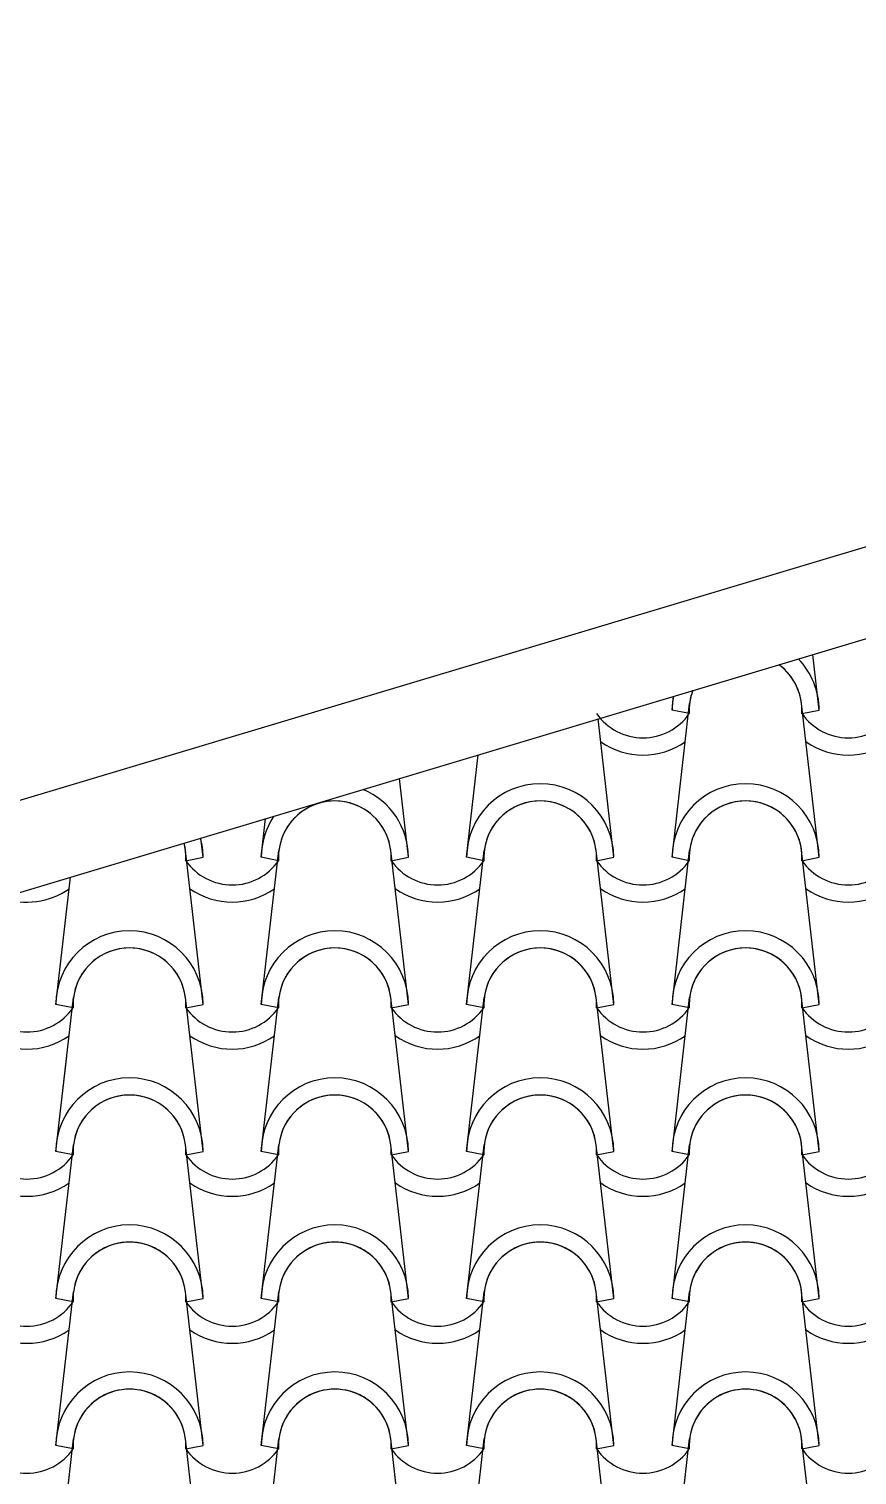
# Model space of a CAD drawing. Header units: millimetres. Extents: x -255 to 41745, y 236 to 29936.
# Drawn here: x 7809 to 8513, y 25773 to 27003 of the extents above; entities that cross this region are included whole.
import ezdxf

# ---------------------------------------------------------------- set-up
doc = ezdxf.new("R2010")
doc.units = ezdxf.units.MM
doc.layers.add('1', color=1, linetype='Continuous')
doc.layers.add('CALIDADES', color=7, linetype='Continuous')

msp = doc.modelspace()

# ---------------------------------------------------------------- linework, layer by layer
at = {"layer": '1'}
for p, q in [((8480.9, 26423.6), (8475.5, 26470.9)), ((8355.9, 26423.6), (8357.2, 26435.5)), ((8355.9, 26298.6), (8370.8, 26429.3)), ((8480.9, 26298.6), (8466, 26429.3)), ((8306.4, 26298.6), (8293, 26416.2)), ((8370.6, 26420.7), (8355.9, 26423.6)), ((8370.6, 26420.7), (8355.9, 26423.6)), ((8466.2, 26420.7), (8480.9, 26423.6)), ((8466.2, 26420.7), (8480.9, 26423.6)), ((8181.4, 26298.6), (8191.3, 26385.7)), ((8131.9, 26298.6), (8124.2, 26365.6)), ((8006.9, 26298.6), (8010.6, 26331.5)), ((7957.4, 26298.6), (7955.5, 26314.9)), ((7957.4, 26173.6), (7942.5, 26304.3)), ((7942.7, 26295.7), (7957.4, 26298.6)), ((7942.7, 26295.7), (7957.4, 26298.6)), ((8006.9, 26173.6), (8021.8, 26304.3)), ((8021.6, 26295.7), (8006.9, 26298.6)), ((8021.6, 26295.7), (8006.9, 26298.6)), ((8131.9, 26173.6), (8117, 26304.3)), ((8117.2, 26295.7), (8131.9, 26298.6)), ((8117.2, 26295.7), (8131.9, 26298.6)), ((8181.4, 26173.6), (8196.3, 26304.3)), ((8196.1, 26295.7), (8181.4, 26298.6)), ((8196.1, 26295.7), (8181.4, 26298.6)), ((8306.4, 26173.6), (8291.5, 26304.3)), ((8291.7, 26295.7), (8306.4, 26298.6)), ((8291.7, 26295.7), (8306.4, 26298.6)), ((8355.9, 26173.6), (8370.8, 26304.3)), ((8370.6, 26295.7), (8355.9, 26298.6)), ((8370.6, 26295.7), (8355.9, 26298.6)), ((8480.9, 26173.6), (8466, 26304.3)), ((8466.2, 26295.7), (8480.9, 26298.6)), ((8466.2, 26295.7), (8480.9, 26298.6)), ((7832.4, 26173.6), (7844.7, 26281.7)), ((7832.4, 26048.6), (7847.3, 26179.3)), ((7847.1, 26170.7), (7832.4, 26173.6)), ((7847.1, 26170.7), (7832.4, 26173.6)), ((7957.4, 26048.6), (7942.5, 26179.3)), ((7942.7, 26170.7), (7957.4, 26173.6)), ((7942.7, 26170.7), (7957.4, 26173.6)), ((8006.9, 26048.6), (8021.8, 26179.3)), ((8021.6, 26170.7), (8006.9, 26173.6)), ((8021.6, 26170.7), (8006.9, 26173.6)), ((8131.9, 26048.6), (8117, 26179.3)), ((8117.2, 26170.7), (8131.9, 26173.6)), ((8117.2, 26170.7), (8131.9, 26173.6)), ((8181.4, 26048.6), (8196.3, 26179.3)), ((8196.1, 26170.7), (8181.4, 26173.6)), ((8196.1, 26170.7), (8181.4, 26173.6)), ((8306.4, 26048.6), (8291.5, 26179.3)), ((8291.7, 26170.7), (8306.4, 26173.6)), ((8291.7, 26170.7), (8306.4, 26173.6)), ((8355.9, 26048.6), (8370.8, 26179.3)), ((8370.6, 26170.7), (8355.9, 26173.6)), ((8370.6, 26170.7), (8355.9, 26173.6)), ((8480.9, 26048.6), (8466, 26179.3)), ((8466.2, 26170.7), (8480.9, 26173.6)), ((8466.2, 26170.7), (8480.9, 26173.6)), ((7832.4, 26048.6), (7841.6, 26129.5)), ((7832.4, 25923.6), (7847.3, 26054.3)), ((7847.1, 26045.7), (7832.4, 26048.6)), ((7847.1, 26045.7), (7832.4, 26048.6)), ((7847.1, 26045.7), (7832.4, 26048.6)), ((7847.1, 26045.7), (7832.4, 26048.6)), ((7957.4, 25923.6), (7942.5, 26054.3)), ((7942.7, 26045.7), (7957.4, 26048.6)), ((7942.7, 26045.7), (7957.4, 26048.6)), ((7942.7, 26045.7), (7957.4, 26048.6)), ((7942.7, 26045.7), (7957.4, 26048.6)), ((8006.9, 25923.6), (8021.8, 26054.3)), ((8021.6, 26045.7), (8006.9, 26048.6)), ((8021.6, 26045.7), (8006.9, 26048.6)), ((8021.6, 26045.7), (8006.9, 26048.6)), ((8021.6, 26045.7), (8006.9, 26048.6)), ((8131.9, 25923.6), (8117, 26054.3)), ((8117.2, 26045.7), (8131.9, 26048.6)), ((8117.2, 26045.7), (8131.9, 26048.6)), ((8117.2, 26045.7), (8131.9, 26048.6)), ((8117.2, 26045.7), (8131.9, 26048.6)), ((8181.4, 25923.6), (8196.3, 26054.3)), ((8196.1, 26045.7), (8181.4, 26048.6)), ((8196.1, 26045.7), (8181.4, 26048.6)), ((8196.1, 26045.7), (8181.4, 26048.6)), ((8196.1, 26045.7), (8181.4, 26048.6)), ((8306.4, 25923.6), (8291.5, 26054.3)), ((8291.7, 26045.7), (8306.4, 26048.6)), ((8291.7, 26045.7), (8306.4, 26048.6)), ((8291.7, 26045.7), (8306.4, 26048.6)), ((8291.7, 26045.7), (8306.4, 26048.6)), ((8355.9, 25923.6), (8370.8, 26054.3)), ((8370.6, 26045.7), (8355.9, 26048.6)), ((8370.6, 26045.7), (8355.9, 26048.6)), ((8370.6, 26045.7), (8355.9, 26048.6)), ((8370.6, 26045.7), (8355.9, 26048.6)), ((8480.9, 25923.6), (8466, 26054.3)), ((8466.2, 26045.7), (8480.9, 26048.6)), ((8466.2, 26045.7), (8480.9, 26048.6)), ((8466.2, 26045.7), (8480.9, 26048.6)), ((8466.2, 26045.7), (8480.9, 26048.6)), ((7832.4, 25798.6), (7847.3, 25929.3)), ((7957.4, 25798.6), (7942.5, 25929.3)), ((8006.9, 25798.6), (8021.8, 25929.3)), ((8131.9, 25798.6), (8117, 25929.3)), ((8181.4, 25798.6), (8196.3, 25929.3)), ((8306.4, 25798.6), (8291.5, 25929.3)), ((8355.9, 25798.6), (8370.8, 25929.3)), ((8480.9, 25798.6), (8466, 25929.3)), ((7847.1, 25920.7), (7832.4, 25923.6)), ((7847.1, 25920.7), (7832.4, 25923.6)), ((7942.7, 25920.7), (7957.4, 25923.6)), ((7942.7, 25920.7), (7957.4, 25923.6)), ((8021.6, 25920.7), (8006.9, 25923.6)), ((8021.6, 25920.7), (8006.9, 25923.6)), ((8117.2, 25920.7), (8131.9, 25923.6)), ((8117.2, 25920.7), (8131.9, 25923.6)), ((8196.1, 25920.7), (8181.4, 25923.6)), ((8196.1, 25920.7), (8181.4, 25923.6)), ((8291.7, 25920.7), (8306.4, 25923.6)), ((8291.7, 25920.7), (8306.4, 25923.6)), ((8370.6, 25920.7), (8355.9, 25923.6)), ((8370.6, 25920.7), (8355.9, 25923.6)), ((8466.2, 25920.7), (8480.9, 25923.6)), ((8466.2, 25920.7), (8480.9, 25923.6)), ((7832.4, 25673.6), (7847.3, 25804.3)), ((7957.4, 25673.6), (7942.5, 25804.3)), ((8006.9, 25673.6), (8021.8, 25804.3)), ((8131.9, 25673.6), (8117, 25804.3)), ((8181.4, 25673.6), (8196.3, 25804.3)), ((8306.4, 25673.6), (8291.5, 25804.3)), ((8355.9, 25673.6), (8370.8, 25804.3)), ((8480.9, 25673.6), (8466, 25804.3)), ((7847.1, 25795.7), (7832.4, 25798.6)), ((7847.1, 25795.7), (7832.4, 25798.6)), ((7942.7, 25795.7), (7957.4, 25798.6)), ((7942.7, 25795.7), (7957.4, 25798.6)), ((8021.6, 25795.7), (8006.9, 25798.6)), ((8021.6, 25795.7), (8006.9, 25798.6)), ((8117.2, 25795.7), (8131.9, 25798.6)), ((8117.2, 25795.7), (8131.9, 25798.6)), ((8196.1, 25795.7), (8181.4, 25798.6)), ((8196.1, 25795.7), (8181.4, 25798.6)), ((8291.7, 25795.7), (8306.4, 25798.6)), ((8291.7, 25795.7), (8306.4, 25798.6)), ((8370.6, 25795.7), (8355.9, 25798.6)), ((8370.6, 25795.7), (8355.9, 25798.6)), ((8466.2, 25795.7), (8480.9, 25798.6)), ((8466.2, 25795.7), (8480.9, 25798.6))]:
    msp.add_line(p, q, dxfattribs=at)
for centre, radius, start, end in [((8418.4, 26423.6), 62.5, 0, 44.2394), ((8418.4, 26423.6), 62.5, 0, 44.2394), ((8418.4, 26423.6), 47.9, 356.4887, 53.7909), ((8418.4, 26423.6), 47.9, 356.4887, 53.7909), ((8418.4, 26423.6), 47.9, 6.838, 53.7909), ((8418.4, 26423.6), 62.5, 169.159, 180), ((8418.4, 26423.6), 62.5, 169.159, 180), ((8418.4, 26423.6), 47.9, 159.6076, 183.5113), ((8418.4, 26423.6), 47.9, 159.6076, 183.5113), ((8418.4, 26423.6), 47.9, 159.6076, 173.162), ((8331.2, 26448), 47.9, 214.756, 325.244), ((8331.2, 26448), 47.9, 214.756, 325.244), ((8505.7, 26448), 47.9, 214.756, 325.244), ((8505.7, 26448), 47.9, 214.756, 325.244), ((8331.2, 26448), 62.5, 234.9308, 305.0692), ((8505.7, 26448), 62.5, 234.9308, 305.0692), ((8069.4, 26298.6), 62.5, 0, 67.3631), ((8069.4, 26298.6), 62.5, 0, 67.3631), ((8243.9, 26298.6), 62.5, 0, 180), ((8243.9, 26298.6), 62.5, 0, 180), ((8418.4, 26298.6), 62.5, 0, 180), ((8418.4, 26298.6), 62.5, 0, 180), ((8069.4, 26298.6), 47.9, 356.4887, 183.5113), ((8069.4, 26298.6), 47.9, 356.4887, 183.5113), ((8069.4, 26298.6), 47.9, 6.838, 173.162), ((8243.9, 26298.6), 47.9, 356.4887, 183.5113), ((8243.9, 26298.6), 47.9, 356.4887, 183.5113), ((8243.9, 26298.6), 47.9, 6.838, 173.162), ((8418.4, 26298.6), 47.9, 356.4887, 183.5113), ((8418.4, 26298.6), 47.9, 356.4887, 183.5113), ((8418.4, 26298.6), 47.9, 6.838, 173.162), ((8069.4, 26298.6), 62.5, 146.0354, 180), ((8069.4, 26298.6), 62.5, 146.0354, 180), ((7894.9, 26298.6), 47.9, 356.4887, 14.5426), ((7894.9, 26298.6), 47.9, 356.4887, 14.5426), ((7894.9, 26298.6), 47.9, 6.838, 14.5426), ((7894.9, 26298.6), 62.5, 0, 15.046), ((7894.9, 26298.6), 62.5, 0, 15.046), ((7982.2, 26323), 47.9, 214.756, 325.244), ((7982.2, 26323), 47.9, 214.756, 325.244), ((8156.7, 26323), 47.9, 214.756, 325.244), ((8156.7, 26323), 47.9, 214.756, 325.244), ((8331.2, 26323), 47.9, 214.756, 325.244), ((8331.2, 26323), 47.9, 214.756, 325.244), ((8505.7, 26323), 47.9, 214.756, 325.244), ((8505.7, 26323), 47.9, 214.756, 325.244), ((7807.7, 26323), 62.5, 250.1543, 305.0692), ((7982.2, 26323), 62.5, 234.9308, 305.0692), ((8156.7, 26323), 62.5, 234.9308, 305.0692), ((8331.2, 26323), 62.5, 234.9308, 305.0692), ((8505.7, 26323), 62.5, 234.9308, 305.0692), ((7894.9, 26173.6), 62.5, 0, 180), ((7894.9, 26173.6), 62.5, 0, 180), ((8069.4, 26173.6), 62.5, 0, 180), ((8069.4, 26173.6), 62.5, 0, 180), ((8243.9, 26173.6), 62.5, 0, 180), ((8243.9, 26173.6), 62.5, 0, 180), ((8418.4, 26173.6), 62.5, 0, 180), ((8418.4, 26173.6), 62.5, 0, 180), ((7894.9, 26173.6), 47.9, 356.4887, 183.5113), ((7894.9, 26173.6), 47.9, 356.4887, 183.5113), ((7894.9, 26173.6), 47.9, 6.838, 173.162), ((8069.4, 26173.6), 47.9, 356.4887, 183.5113), ((8069.4, 26173.6), 47.9, 356.4887, 183.5113), ((8069.4, 26173.6), 47.9, 6.838, 173.162), ((8243.9, 26173.6), 47.9, 356.4887, 183.5113), ((8243.9, 26173.6), 47.9, 356.4887, 183.5113), ((8243.9, 26173.6), 47.9, 6.838, 173.162), ((8418.4, 26173.6), 47.9, 356.4887, 183.5113), ((8418.4, 26173.6), 47.9, 356.4887, 183.5113), ((8418.4, 26173.6), 47.9, 6.838, 173.162), ((7807.7, 26198), 47.9, 214.756, 325.244), ((7807.7, 26198), 47.9, 214.756, 325.244), ((7982.2, 26198), 47.9, 214.756, 325.244), ((7982.2, 26198), 47.9, 214.756, 325.244), ((8156.7, 26198), 47.9, 214.756, 325.244), ((8156.7, 26198), 47.9, 214.756, 325.244), ((8331.2, 26198), 47.9, 214.756, 325.244), ((8331.2, 26198), 47.9, 214.756, 325.244), ((8505.7, 26198), 47.9, 214.756, 325.244), ((8505.7, 26198), 47.9, 214.756, 325.244), ((7807.7, 26198), 62.5, 234.9308, 305.0692), ((7982.2, 26198), 62.5, 234.9308, 305.0692), ((8156.7, 26198), 62.5, 234.9308, 305.0692), ((8331.2, 26198), 62.5, 234.9308, 305.0692), ((8505.7, 26198), 62.5, 234.9308, 305.0692), ((7894.9, 26048.6), 62.5, 0, 180), ((7894.9, 26048.6), 62.5, 0, 180), ((7894.9, 26048.6), 62.5, 0, 180), ((7894.9, 26048.6), 62.5, 0, 180), ((8069.4, 26048.6), 62.5, 0, 180), ((8069.4, 26048.6), 62.5, 0, 180), ((8069.4, 26048.6), 62.5, 0, 180), ((8069.4, 26048.6), 62.5, 0, 180), ((8243.9, 26048.6), 62.5, 0, 180), ((8243.9, 26048.6), 62.5, 0, 180), ((8243.9, 26048.6), 62.5, 0, 180), ((8243.9, 26048.6), 62.5, 0, 180), ((8418.4, 26048.6), 62.5, 0, 180), ((8418.4, 26048.6), 62.5, 0, 180), ((8418.4, 26048.6), 62.5, 0, 180), ((8418.4, 26048.6), 62.5, 0, 180), ((7894.9, 26048.6), 47.9, 356.4887, 183.5113), ((7894.9, 26048.6), 47.9, 356.4887, 183.5113), ((7894.9, 26048.6), 47.9, 356.4887, 183.5113), ((7894.9, 26048.6), 47.9, 356.4887, 183.5113), ((7894.9, 26048.6), 47.9, 6.838, 173.162), ((7894.9, 26048.6), 47.9, 6.838, 173.162), ((8069.4, 26048.6), 47.9, 356.4887, 183.5113), ((8069.4, 26048.6), 47.9, 356.4887, 183.5113), ((8069.4, 26048.6), 47.9, 356.4887, 183.5113), ((8069.4, 26048.6), 47.9, 356.4887, 183.5113), ((8069.4, 26048.6), 47.9, 6.838, 173.162), ((8069.4, 26048.6), 47.9, 6.838, 173.162), ((8243.9, 26048.6), 47.9, 356.4887, 183.5113), ((8243.9, 26048.6), 47.9, 356.4887, 183.5113), ((8243.9, 26048.6), 47.9, 356.4887, 183.5113), ((8243.9, 26048.6), 47.9, 356.4887, 183.5113), ((8243.9, 26048.6), 47.9, 6.838, 173.162), ((8243.9, 26048.6), 47.9, 6.838, 173.162), ((8418.4, 26048.6), 47.9, 356.4887, 183.5113), ((8418.4, 26048.6), 47.9, 356.4887, 183.5113), ((8418.4, 26048.6), 47.9, 356.4887, 183.5113), ((8418.4, 26048.6), 47.9, 356.4887, 183.5113), ((8418.4, 26048.6), 47.9, 6.838, 173.162), ((8418.4, 26048.6), 47.9, 6.838, 173.162), ((7807.7, 26073), 47.9, 214.756, 325.244), ((7807.7, 26073), 47.9, 214.756, 325.244), ((7807.7, 26073), 47.9, 214.756, 325.244), ((7807.7, 26073), 47.9, 214.756, 325.244), ((7982.2, 26073), 47.9, 214.756, 325.244), ((7982.2, 26073), 47.9, 214.756, 325.244), ((7982.2, 26073), 47.9, 214.756, 325.244), ((7982.2, 26073), 47.9, 214.756, 325.244), ((8156.7, 26073), 47.9, 214.756, 325.244), ((8156.7, 26073), 47.9, 214.756, 325.244), ((8156.7, 26073), 47.9, 214.756, 325.244), ((8156.7, 26073), 47.9, 214.756, 325.244), ((8331.2, 26073), 47.9, 214.756, 325.244), ((8331.2, 26073), 47.9, 214.756, 325.244), ((8331.2, 26073), 47.9, 214.756, 325.244), ((8331.2, 26073), 47.9, 214.756, 325.244), ((8505.7, 26073), 47.9, 214.756, 325.244), ((8505.7, 26073), 47.9, 214.756, 325.244), ((8505.7, 26073), 47.9, 214.756, 325.244), ((8505.7, 26073), 47.9, 214.756, 325.244), ((7807.7, 26073), 62.5, 234.9308, 305.0692), ((7807.7, 26073), 62.5, 234.9308, 305.0692), ((7982.2, 26073), 62.5, 234.9308, 305.0692), ((7982.2, 26073), 62.5, 234.9308, 305.0692), ((8156.7, 26073), 62.5, 234.9308, 305.0692), ((8156.7, 26073), 62.5, 234.9308, 305.0692), ((8331.2, 26073), 62.5, 234.9308, 305.0692), ((8331.2, 26073), 62.5, 234.9308, 305.0692), ((8505.7, 26073), 62.5, 234.9308, 305.0692), ((8505.7, 26073), 62.5, 234.9308, 305.0692), ((7894.9, 25923.6), 62.5, 0, 180), ((7894.9, 25923.6), 62.5, 0, 180), ((8069.4, 25923.6), 62.5, 0, 180), ((8069.4, 25923.6), 62.5, 0, 180), ((8243.9, 25923.6), 62.5, 0, 180), ((8243.9, 25923.6), 62.5, 0, 180), ((8418.4, 25923.6), 62.5, 0, 180), ((8418.4, 25923.6), 62.5, 0, 180), ((7894.9, 25923.6), 47.9, 356.4887, 183.5113), ((7894.9, 25923.6), 47.9, 356.4887, 183.5113), ((7894.9, 25923.6), 47.9, 6.838, 173.162), ((8069.4, 25923.6), 47.9, 356.4887, 183.5113), ((8069.4, 25923.6), 47.9, 356.4887, 183.5113), ((8069.4, 25923.6), 47.9, 6.838, 173.162), ((8243.9, 25923.6), 47.9, 356.4887, 183.5113), ((8243.9, 25923.6), 47.9, 356.4887, 183.5113), ((8243.9, 25923.6), 47.9, 6.838, 173.162), ((8418.4, 25923.6), 47.9, 356.4887, 183.5113), ((8418.4, 25923.6), 47.9, 356.4887, 183.5113), ((8418.4, 25923.6), 47.9, 6.838, 173.162), ((7807.7, 25948), 47.9, 214.756, 325.244), ((7807.7, 25948), 47.9, 214.756, 325.244), ((7982.2, 25948), 47.9, 214.756, 325.244), ((7982.2, 25948), 47.9, 214.756, 325.244), ((8156.7, 25948), 47.9, 214.756, 325.244), ((8156.7, 25948), 47.9, 214.756, 325.244), ((8331.2, 25948), 47.9, 214.756, 325.244), ((8331.2, 25948), 47.9, 214.756, 325.244), ((8505.7, 25948), 47.9, 214.756, 325.244), ((8505.7, 25948), 47.9, 214.756, 325.244), ((7807.7, 25948), 62.5, 234.9308, 305.0692), ((7982.2, 25948), 62.5, 234.9308, 305.0692), ((8156.7, 25948), 62.5, 234.9308, 305.0692), ((8331.2, 25948), 62.5, 234.9308, 305.0692), ((8505.7, 25948), 62.5, 234.9308, 305.0692), ((7894.9, 25798.6), 62.5, 0, 180), ((7894.9, 25798.6), 62.5, 0, 180), ((8069.4, 25798.6), 62.5, 0, 180), ((8069.4, 25798.6), 62.5, 0, 180), ((8243.9, 25798.6), 62.5, 0, 180), ((8243.9, 25798.6), 62.5, 0, 180), ((8418.4, 25798.6), 62.5, 0, 180), ((8418.4, 25798.6), 62.5, 0, 180), ((7894.9, 25798.6), 47.9, 356.4887, 183.5113), ((7894.9, 25798.6), 47.9, 356.4887, 183.5113), ((7894.9, 25798.6), 47.9, 6.838, 173.162), ((8069.4, 25798.6), 47.9, 356.4887, 183.5113), ((8069.4, 25798.6), 47.9, 356.4887, 183.5113), ((8069.4, 25798.6), 47.9, 6.838, 173.162), ((8243.9, 25798.6), 47.9, 356.4887, 183.5113), ((8243.9, 25798.6), 47.9, 356.4887, 183.5113), ((8243.9, 25798.6), 47.9, 6.838, 173.162), ((8418.4, 25798.6), 47.9, 356.4887, 183.5113), ((8418.4, 25798.6), 47.9, 356.4887, 183.5113), ((8418.4, 25798.6), 47.9, 6.838, 173.162), ((7807.7, 25823), 47.9, 214.756, 325.244), ((7807.7, 25823), 47.9, 214.756, 325.244), ((7982.2, 25823), 47.9, 214.756, 325.244), ((7982.2, 25823), 47.9, 214.756, 325.244), ((8156.7, 25823), 47.9, 214.756, 325.244), ((8156.7, 25823), 47.9, 214.756, 325.244), ((8331.2, 25823), 47.9, 214.756, 325.244), ((8331.2, 25823), 47.9, 214.756, 325.244), ((8505.7, 25823), 47.9, 214.756, 325.244), ((8505.7, 25823), 47.9, 214.756, 325.244)]:
    msp.add_arc(centre, radius, start, end, dxfattribs=at)
at = {"layer": 'CALIDADES'}
for p, q in [((3580.8, 25080.8), (9987.1, 27002.7)), ((3602.4, 25009), (10049.2, 26943.1))]:
    msp.add_line(p, q, dxfattribs=at)

doc.saveas('drawing.dxf')
